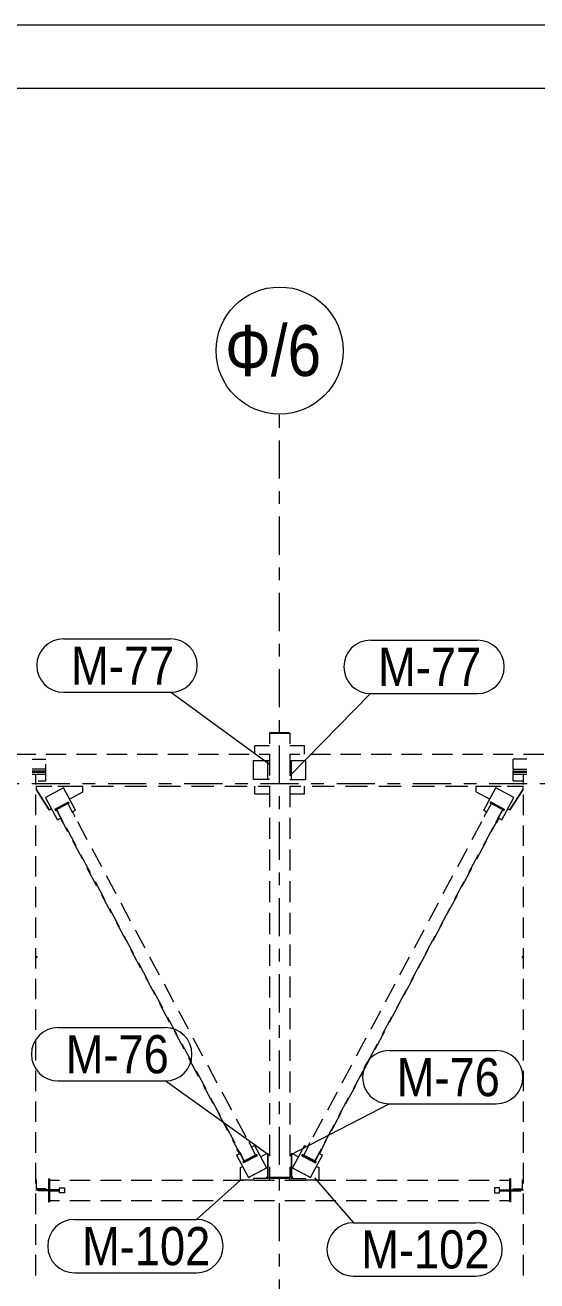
# Model space of a CAD drawing. Header units: millimetres. Extents: x -59 to 782, y -222 to 372.
# Drawn here: x 202 to 242.3, y 272.9 to 371.7 of the extents above; entities that cross this region are included whole.
import ezdxf

# ---------------------------------------------------------------- set-up
doc = ezdxf.new("R2010")
doc.units = ezdxf.units.MM
doc.linetypes.add('XKITLINE00', pattern=[0])
doc.linetypes.add('XKITLINE03', pattern=[6, 3, -1, 1, -1])
for name, color, linetype, lineweight in [('DrawingSheet', 5, 'Continuous', 0), ('Part', 2, 'Continuous', 0), ('PartMark', 3, 'Continuous', 0), ('S-GRID', 1, 'Continuous', 0)]:
    doc.layers.add(name, color=color, linetype=linetype, lineweight=lineweight)
doc.styles.add('GOST type A', font='ARIAL.TTF')

msp = doc.modelspace()

# ---------------------------------------------------------------- linework, layer by layer
at = {"layer": 'DrawingSheet', "linetype": 'XKITLINE00', "lineweight": 0}
for p, q in [((781.855, 371.671), (-59.145, 371.671)), ((776.855, 366.671), (-39.145, 366.671))]:
    msp.add_line(p, q, dxfattribs=at)
at = {"layer": 'Part', "linetype": 'XKITLINE00', "lineweight": 0}
for p, q in [((221.2, 315.97), (222.8, 315.97)), ((221.2, 315.97), (221.2, 315.138)), ((221.24, 315.982), (221.242, 316.009)), ((221.24, 315.97), (221.24, 315.982)), ((221.242, 316.009), (222.762, 316.009)), ((221.242, 315.97), (221.242, 316.009)), ((222.762, 315.97), (222.762, 316.009)), ((222.8, 315.97), (222.8, 315.138)), ((201.201, 314.31), (202.8, 314.31)), ((203.6, 314.31), (205.2, 314.31)), ((206, 314.31), (207.6, 314.31)), ((208.4, 314.31), (210, 314.31)), ((210.8, 314.31), (212.4, 314.31)), ((213.2, 314.31), (214.8, 314.31)), ((215.6, 314.31), (217.2, 314.31)), ((218, 314.31), (219.6, 314.31)), ((220.05, 314.31), (220.05, 314.99)), ((220.05, 314.99), (221.2, 314.99)), ((220.4, 314.31), (221.2, 314.31)), ((221.2, 314.306), (221.2, 312.642)), ((222.8, 314.99), (223.95, 314.99)), ((222.8, 314.31), (223.6, 314.31)), ((222.8, 314.306), (222.8, 312.642)), ((223.95, 314.31), (223.95, 314.99)), ((224.4, 314.31), (226, 314.31)), ((226.8, 314.31), (228.4, 314.31)), ((229.2, 314.31), (230.8, 314.31)), ((231.6, 314.31), (233.2, 314.31)), ((234, 314.31), (235.6, 314.31)), ((236.4, 314.31), (238, 314.31)), ((238.8, 314.31), (240.4, 314.31)), ((241.2, 314.31), (242.8, 314.31)), ((202.533, 313.91), (203.6, 313.91)), ((203.6, 313.14), (203.6, 313.519)), ((219.95, 312.31), (219.95, 313.81)), ((219.95, 313.81), (221.2, 313.81)), ((221.08, 312.31), (221.08, 313.81)), ((222.8, 313.81), (222.92, 313.81)), ((222.92, 313.81), (222.92, 312.31)), ((222.92, 313.81), (224.05, 313.81)), ((224.05, 313.81), (224.05, 312.31)), ((241.467, 313.91), (240.4, 313.91)), ((240.4, 313.14), (240.4, 313.91)), ((203.6, 313.14), (202.533, 313.14)), ((203.6, 312.98), (202.533, 312.98)), ((202.533, 312.9), (203.6, 312.9)), ((202.533, 312.74), (203.6, 312.74)), ((202.8, 311.935), (202.8, 312.74)), ((203.001, 312.21), (203.6, 312.21)), ((203.6, 312.98), (203.6, 313.14)), ((203.6, 312.9), (203.6, 312.98)), ((203.6, 312.74), (203.6, 312.9)), ((203.6, 312.21), (203.6, 312.74)), ((221.2, 312.31), (219.95, 312.31)), ((222.8, 312.31), (222.92, 312.31)), ((222.92, 312.31), (224.05, 312.31)), ((240.4, 313.14), (241.467, 313.14)), ((240.4, 313.14), (240.4, 312.98)), ((240.4, 312.9), (240.4, 312.98)), ((240.4, 312.98), (241.467, 312.98)), ((240.4, 312.74), (240.4, 312.9)), ((240.4, 312.9), (241.467, 312.9)), ((240.4, 312.21), (240.4, 312.74)), ((240.4, 312.74), (241.467, 312.74)), ((240.4, 312.21), (241.2, 312.21)), ((241.2, 311.935), (241.2, 312.74)), ((202.8, 311.81), (203.676, 311.81)), ((202.864, 311.513), (202.864, 311.81)), ((202.864, 311.81), (204.08, 311.81)), ((202.864, 311.508), (202.864, 311.513)), ((203.866, 309.937), (202.864, 311.513)), ((202.864, 311.508), (203.866, 309.932)), ((204.984, 311.668), (203.572, 310.917)), ((204.552, 311.81), (206.305, 311.81)), ((205.925, 309.907), (204.984, 311.668)), ((205.297, 311.81), (206.513, 311.81)), ((205.457, 310.784), (206.513, 311.346)), ((205.459, 310.78), (206.513, 311.341)), ((206.513, 311.346), (206.513, 311.81)), ((206.513, 311.341), (206.513, 311.346)), ((207.181, 311.81), (208.933, 311.81)), ((209.809, 311.81), (211.562, 311.81)), ((212.438, 311.81), (214.19, 311.81)), ((215.067, 311.81), (216.819, 311.81)), ((217.695, 311.81), (219.448, 311.81)), ((220.05, 311.19), (220.05, 311.81)), ((220.324, 311.81), (221.2, 311.81)), ((221.2, 311.81), (221.2, 310.147)), ((222.8, 311.81), (223.676, 311.81)), ((222.8, 311.81), (222.8, 310.147)), ((223.95, 311.19), (223.95, 311.81)), ((224.552, 311.81), (226.305, 311.81)), ((227.181, 311.81), (228.933, 311.81)), ((229.81, 311.81), (231.562, 311.81)), ((232.438, 311.81), (234.19, 311.81)), ((235.067, 311.81), (236.819, 311.81)), ((237.487, 311.346), (237.487, 311.81)), ((237.487, 311.81), (238.703, 311.81)), ((237.487, 311.341), (237.487, 311.346)), ((237.487, 311.346), (238.543, 310.784)), ((237.487, 311.341), (238.541, 310.78)), ((237.695, 311.81), (239.448, 311.81)), ((238.075, 309.907), (239.016, 311.668)), ((240.428, 310.917), (239.016, 311.668)), ((239.92, 311.81), (241.136, 311.81)), ((241.136, 311.513), (240.134, 309.937)), ((240.134, 309.932), (241.136, 311.508)), ((240.324, 311.81), (241.2, 311.81)), ((241.136, 311.81), (241.136, 311.513)), ((241.136, 311.508), (241.136, 311.513)), ((202.8, 309.521), (202.8, 311.131)), ((204.514, 309.156), (203.572, 310.917)), ((203.572, 310.917), (203.572, 310.912)), ((204.514, 309.151), (203.572, 310.912)), ((204.31, 309.989), (205.376, 310.556)), ((204.348, 309.919), (205.413, 310.486)), ((204.439, 309.961), (205.322, 310.431)), ((205.322, 310.431), (205.701, 309.722)), ((205.334, 310.407), (205.413, 310.449)), ((205.376, 310.556), (205.413, 310.486)), ((205.413, 310.486), (205.413, 310.449)), ((220.05, 311.19), (221.2, 311.19)), ((222.8, 311.19), (223.95, 311.19)), ((238.299, 309.722), (238.678, 310.431)), ((238.624, 310.556), (238.587, 310.486)), ((238.587, 310.486), (239.652, 309.919)), ((238.587, 310.449), (238.587, 310.486)), ((238.587, 310.449), (238.666, 310.407)), ((238.624, 310.556), (239.69, 309.989)), ((239.561, 309.961), (238.678, 310.431)), ((239.486, 309.156), (240.428, 310.917)), ((239.486, 309.151), (240.428, 310.912)), ((240.428, 310.912), (240.428, 310.917)), ((241.2, 309.521), (241.2, 311.131)), ((203.866, 309.937), (204.043, 310.031)), ((203.866, 309.932), (204.045, 310.027)), ((203.866, 309.932), (203.866, 309.937)), ((204.31, 309.989), (204.31, 309.952)), ((204.31, 309.989), (204.348, 309.919)), ((204.31, 309.952), (204.348, 309.882)), ((204.348, 309.882), (204.44, 309.931)), ((204.348, 309.882), (204.348, 309.919)), ((204.439, 309.931), (204.439, 309.961)), ((204.439, 309.961), (204.818, 309.252)), ((204.774, 309.305), (204.439, 309.931)), ((204.514, 309.156), (204.743, 309.278)), ((204.514, 309.151), (204.743, 309.273)), ((204.743, 309.289), (204.778, 309.307)), ((204.743, 309.289), (204.931, 308.936)), ((204.743, 309.262), (204.743, 309.289)), ((204.743, 309.262), (204.931, 308.91)), ((204.967, 308.955), (204.778, 309.307)), ((205.669, 309.781), (205.696, 309.796)), ((205.884, 309.444), (205.696, 309.796)), ((205.7, 309.788), (205.925, 309.907)), ((205.702, 309.784), (205.925, 309.902)), ((205.857, 309.429), (205.884, 309.444)), ((205.868, 309.409), (205.884, 309.417)), ((205.884, 309.417), (205.884, 309.444)), ((205.925, 309.902), (205.925, 309.907)), ((221.2, 309.315), (221.2, 307.651)), ((222.8, 309.315), (222.8, 307.651)), ((238.075, 309.907), (238.3, 309.788)), ((238.075, 309.902), (238.075, 309.907)), ((238.075, 309.902), (238.298, 309.784)), ((238.304, 309.796), (238.116, 309.444)), ((238.116, 309.444), (238.116, 309.417)), ((238.116, 309.444), (238.143, 309.429)), ((238.116, 309.417), (238.132, 309.409)), ((238.304, 309.796), (238.331, 309.781)), ((239.222, 309.307), (239.033, 308.955)), ((239.069, 308.936), (239.257, 309.289)), ((239.257, 309.262), (239.069, 308.91)), ((239.182, 309.252), (239.561, 309.961)), ((239.222, 309.307), (239.257, 309.289)), ((239.226, 309.305), (239.561, 309.931)), ((239.257, 309.289), (239.257, 309.262)), ((239.257, 309.278), (239.486, 309.156)), ((239.257, 309.273), (239.486, 309.151)), ((239.56, 309.931), (239.652, 309.882)), ((239.561, 309.931), (239.561, 309.961)), ((239.652, 309.919), (239.69, 309.989)), ((239.652, 309.882), (239.69, 309.952)), ((239.652, 309.919), (239.652, 309.882)), ((239.69, 309.989), (239.69, 309.952)), ((239.955, 310.027), (240.134, 309.932)), ((239.957, 310.031), (240.134, 309.937)), ((240.134, 309.932), (240.134, 309.937)), ((202.8, 307.107), (202.8, 308.716)), ((204.514, 309.151), (204.514, 309.156)), ((204.931, 308.936), (204.967, 308.955)), ((204.931, 308.91), (204.931, 308.936)), ((204.931, 308.91), (204.967, 308.929)), ((205.34, 308.212), (204.958, 308.925)), ((204.967, 308.929), (204.967, 308.955)), ((205.198, 308.543), (205.956, 307.125)), ((206.08, 309.013), (206.838, 307.595)), ((237.162, 307.595), (237.92, 309.013)), ((238.044, 307.125), (238.802, 308.543)), ((238.66, 308.212), (239.042, 308.925)), ((239.033, 308.955), (239.033, 308.929)), ((239.033, 308.955), (239.069, 308.936)), ((239.033, 308.929), (239.069, 308.91)), ((239.069, 308.91), (239.069, 308.936)), ((239.486, 309.151), (239.486, 309.156)), ((241.2, 307.107), (241.2, 308.716)), ((206.483, 306.073), (205.721, 307.499)), ((237.517, 306.073), (238.279, 307.499)), ((202.8, 304.693), (202.8, 306.302)), ((206.335, 306.416), (207.093, 304.998)), ((207.217, 306.886), (207.975, 305.468)), ((221.2, 306.819), (221.2, 305.155)), ((222.8, 306.819), (222.8, 305.155)), ((236.025, 305.468), (236.783, 306.886)), ((236.907, 304.998), (237.665, 306.416)), ((241.2, 304.693), (241.2, 306.302)), ((207.626, 303.935), (206.864, 305.36)), ((236.374, 303.935), (237.136, 305.36)), ((207.472, 304.289), (208.23, 302.871)), ((208.354, 304.759), (209.112, 303.341)), ((221.2, 304.324), (221.2, 302.66)), ((222.8, 304.324), (222.8, 302.66)), ((234.888, 303.341), (235.646, 304.759)), ((235.77, 302.871), (236.528, 304.289)), ((202.8, 302.278), (202.8, 303.888)), ((241.2, 302.278), (241.2, 303.888)), ((208.77, 301.796), (208.007, 303.222)), ((209.491, 302.632), (210.249, 301.214)), ((233.751, 301.214), (234.509, 302.632)), ((235.23, 301.796), (235.993, 303.222)), ((202.8, 299.864), (202.8, 301.474)), ((208.609, 302.162), (209.367, 300.744)), ((221.2, 301.828), (221.2, 300.164)), ((222.8, 301.828), (222.8, 300.164)), ((234.633, 300.744), (235.391, 302.162)), ((241.2, 299.864), (241.2, 301.474)), ((209.913, 299.657), (209.151, 301.083)), ((210.628, 300.505), (211.386, 299.087)), ((232.614, 299.087), (233.372, 300.505)), ((234.087, 299.657), (234.849, 301.083)), ((209.746, 300.035), (210.504, 298.617)), ((233.496, 298.617), (234.254, 300.035)), ((202.8, 297.45), (202.8, 299.059)), ((202.8, 298.396), (202.9, 298.396)), ((202.9, 298.396), (202.9, 298.316)), ((211.056, 297.519), (210.294, 298.945)), ((211.765, 298.378), (212.523, 296.96)), ((221.2, 299.332), (221.2, 297.669)), ((222.8, 299.332), (222.8, 297.669)), ((231.477, 296.96), (232.235, 298.378)), ((232.944, 297.519), (233.706, 298.945)), ((241.1, 298.396), (241.2, 298.396)), ((241.1, 298.396), (241.1, 298.316)), ((241.2, 297.45), (241.2, 299.059)), ((202.8, 298.316), (202.9, 298.316)), ((210.883, 297.908), (211.641, 296.49)), ((232.359, 296.49), (233.117, 297.908)), ((241.1, 298.316), (241.2, 298.316)), ((202.8, 295.036), (202.8, 296.645)), ((212.2, 295.38), (211.437, 296.806)), ((221.2, 296.837), (221.2, 295.173)), ((222.8, 296.837), (222.8, 295.173)), ((231.8, 295.38), (232.563, 296.806)), ((241.2, 295.036), (241.2, 296.645)), ((212.02, 295.781), (212.778, 294.363)), ((212.902, 296.251), (213.661, 294.833)), ((230.339, 294.833), (231.098, 296.251)), ((231.222, 294.363), (231.98, 295.781)), ((213.343, 293.242), (212.581, 294.667)), ((230.657, 293.242), (231.419, 294.667)), ((202.8, 292.621), (202.8, 294.231)), ((213.157, 293.654), (213.915, 292.236)), ((214.04, 294.124), (214.798, 292.706)), ((221.2, 294.341), (221.2, 292.677)), ((222.8, 294.341), (222.8, 292.677)), ((229.202, 292.706), (229.96, 294.124)), ((230.085, 292.236), (230.843, 293.654)), ((241.2, 292.621), (241.2, 294.231)), ((214.486, 291.103), (213.724, 292.529)), ((229.514, 291.103), (230.276, 292.529)), ((202.8, 290.207), (202.8, 291.817)), ((214.294, 291.527), (215.053, 290.109)), ((215.177, 291.997), (215.935, 290.579)), ((221.2, 291.846), (221.2, 290.182)), ((222.8, 291.846), (222.8, 290.182)), ((228.065, 290.579), (228.823, 291.997)), ((228.947, 290.109), (229.706, 291.527)), ((241.2, 290.207), (241.2, 291.817)), ((215.63, 288.965), (214.867, 290.39)), ((216.314, 289.87), (217.072, 288.452)), ((226.928, 288.452), (227.686, 289.87)), ((228.37, 288.965), (229.133, 290.39)), ((202.8, 287.793), (202.8, 289.402)), ((215.432, 289.4), (216.19, 287.983)), ((221.2, 289.35), (221.2, 287.686)), ((222.8, 289.35), (222.8, 287.686)), ((227.81, 287.983), (228.568, 289.4)), ((241.2, 287.793), (241.2, 289.402)), ((216.773, 286.826), (216.011, 288.252)), ((217.451, 287.743), (218.209, 286.325)), ((225.791, 286.325), (226.549, 287.743)), ((227.227, 286.826), (227.989, 288.252)), ((202.8, 285.379), (202.8, 286.988)), ((216.569, 287.274), (217.327, 285.856)), ((221.2, 286.854), (221.2, 285.191)), ((222.8, 286.854), (222.8, 285.191)), ((226.673, 285.856), (227.431, 287.274)), ((241.2, 285.379), (241.2, 286.988)), ((217.916, 284.687), (217.154, 286.113)), ((218.588, 285.616), (219.346, 284.198)), ((224.654, 284.198), (225.412, 285.616)), ((226.084, 284.687), (226.846, 286.113)), ((202.8, 282.965), (202.8, 284.574)), ((217.706, 285.147), (218.464, 283.729)), ((225.536, 283.729), (226.294, 285.147)), ((241.2, 282.965), (241.2, 284.574)), ((218.678, 283.262), (218.297, 283.974)), ((219.615, 283.76), (219.588, 283.746)), ((219.803, 283.408), (219.615, 283.76)), ((221.2, 284.359), (221.2, 282.695)), ((222.8, 284.359), (222.8, 282.695)), ((224.197, 283.408), (224.385, 283.76)), ((224.385, 283.76), (224.412, 283.746)), ((225.322, 283.262), (225.703, 283.974)), ((218.621, 282.768), (218.886, 282.909)), ((218.621, 282.768), (218.621, 282.763)), ((218.621, 282.768), (219.563, 281.007)), ((218.621, 282.763), (219.563, 281.002)), ((218.698, 283.272), (218.662, 283.253)), ((218.662, 283.227), (218.662, 283.253)), ((218.662, 283.253), (218.851, 282.901)), ((218.844, 282.887), (218.662, 283.227)), ((218.886, 282.92), (218.698, 283.272)), ((218.843, 283.02), (219.222, 282.311)), ((218.886, 282.92), (218.851, 282.901)), ((218.851, 282.901), (218.851, 282.89)), ((218.886, 282.909), (218.886, 282.92)), ((219.21, 282.304), (218.886, 282.91)), ((220.198, 282.831), (219.133, 282.264)), ((220.236, 282.76), (219.171, 282.193)), ((220.236, 282.723), (219.171, 282.156)), ((219.725, 283.489), (220.104, 282.78)), ((219.803, 283.408), (219.776, 283.394)), ((219.781, 283.386), (220.033, 283.52)), ((219.803, 283.398), (219.803, 283.408)), ((220.033, 283.52), (220.974, 281.759)), ((220.236, 282.76), (220.198, 282.831)), ((220.236, 282.723), (220.236, 282.76)), ((220.506, 282.635), (221.06, 282.93)), ((221.06, 282.93), (221.06, 281.1)), ((221.2, 282.8), (221.08, 282.8)), ((221.08, 282.8), (221.08, 280.92)), ((222.8, 282.8), (222.92, 282.8)), ((222.92, 282.8), (222.92, 280.92)), ((222.94, 282.93), (222.94, 281.095)), ((222.94, 282.93), (223.494, 282.635)), ((223.967, 283.52), (223.026, 281.759)), ((223.764, 282.76), (223.802, 282.831)), ((224.829, 282.193), (223.764, 282.76)), ((223.764, 282.76), (223.764, 282.723)), ((223.764, 282.723), (224.829, 282.156)), ((224.867, 282.264), (223.802, 282.831)), ((223.896, 282.78), (224.275, 283.489)), ((223.967, 283.52), (224.219, 283.386)), ((224.224, 283.394), (224.197, 283.408)), ((224.197, 283.398), (224.197, 283.408)), ((224.437, 281.007), (225.379, 282.768)), ((224.437, 281.002), (225.379, 282.763)), ((224.778, 282.311), (225.157, 283.02)), ((224.79, 282.304), (225.114, 282.91)), ((225.114, 282.92), (225.302, 283.272)), ((225.149, 282.901), (225.114, 282.92)), ((225.114, 282.909), (225.114, 282.92)), ((225.114, 282.909), (225.379, 282.768)), ((225.338, 283.253), (225.149, 282.901)), ((225.149, 282.89), (225.149, 282.901)), ((225.156, 282.887), (225.338, 283.227)), ((225.302, 283.272), (225.338, 283.253)), ((225.338, 283.227), (225.338, 283.253)), ((225.379, 282.768), (225.379, 282.763)), ((202.8, 280.55), (202.8, 282.16)), ((218.915, 281.789), (219.092, 281.883)), ((218.915, 280.805), (218.915, 281.789)), ((219.171, 282.193), (219.133, 282.264)), ((219.133, 282.264), (219.133, 282.227)), ((219.171, 282.156), (219.133, 282.227)), ((219.171, 282.193), (219.171, 282.156)), ((219.563, 281.007), (220.974, 281.759)), ((220.974, 281.754), (219.563, 281.002)), ((220.974, 281.759), (220.974, 281.754)), ((221.2, 281.863), (221.2, 281.031)), ((222.8, 281.863), (222.8, 281.031)), ((223.026, 281.759), (224.437, 281.007)), ((223.026, 281.754), (223.026, 281.759)), ((224.437, 281.002), (223.026, 281.754)), ((224.829, 282.193), (224.867, 282.264)), ((224.829, 282.156), (224.867, 282.227)), ((224.829, 282.156), (224.829, 282.193)), ((224.867, 282.227), (224.867, 282.264)), ((224.908, 281.883), (225.085, 281.789)), ((225.085, 281.789), (225.085, 280.805)), ((241.2, 280.55), (241.2, 282.16)), ((202.87, 280.84), (202.8, 280.84)), ((202.87, 280.11), (202.87, 280.84)), ((203.8, 280.9), (203.8, 280.04)), ((203.8, 280.9), (203.88, 280.9)), ((203.88, 280.9), (203.88, 280.04)), ((203.88, 280.8), (204.685, 280.8)), ((205.491, 280.8), (207.101, 280.8)), ((207.907, 280.8), (209.517, 280.8)), ((210.323, 280.8), (211.933, 280.8)), ((212.739, 280.8), (214.349, 280.8)), ((215.155, 280.8), (216.765, 280.8)), ((217.571, 280.8), (219.181, 280.8)), ((218.915, 280.8), (218.915, 280.805)), ((219.95, 280.805), (218.915, 280.805)), ((219.563, 281.002), (219.563, 281.007)), ((220.9, 280.94), (219.95, 280.94)), ((219.95, 280.94), (219.95, 280.92)), ((221.08, 280.92), (219.95, 280.92)), ((219.95, 280.92), (219.95, 280.8)), ((219.987, 280.8), (221.597, 280.8)), ((221.06, 281.1), (220.9, 280.94)), ((221.2, 281.04), (222.787, 281.04)), ((221.2, 280.8), (221.2, 281.031)), ((221.24, 281.039), (221.24, 280.972)), ((221.24, 281.039), (222.76, 281.039)), ((221.24, 280.999), (222.76, 280.999)), ((221.24, 280.972), (222.76, 280.972)), ((222.403, 280.8), (224.013, 280.8)), ((222.76, 280.972), (222.76, 281.039)), ((222.8, 280.8), (222.8, 281.031)), ((222.92, 280.92), (224.05, 280.92)), ((223.1, 280.945), (222.94, 281.105)), ((222.94, 281.095), (223.1, 280.935)), ((223.1, 280.935), (223.1, 280.945)), ((223.1, 280.945), (224.05, 280.945)), ((223.1, 280.935), (224.05, 280.935)), ((224.05, 280.92), (224.05, 280.945)), ((224.05, 280.92), (224.05, 280.8)), ((225.085, 280.805), (224.05, 280.805)), ((224.437, 281.007), (224.437, 281.002)), ((224.819, 280.8), (226.429, 280.8)), ((225.085, 280.8), (225.085, 280.805)), ((227.235, 280.8), (228.845, 280.8)), ((229.651, 280.8), (231.261, 280.8)), ((232.067, 280.8), (233.677, 280.8)), ((234.483, 280.8), (236.093, 280.8)), ((236.899, 280.8), (238.509, 280.8)), ((239.315, 280.8), (240.12, 280.8)), ((240.2, 280.9), (240.12, 280.9)), ((240.12, 280.04), (240.12, 280.9)), ((240.2, 280.04), (240.2, 280.9)), ((241.13, 280.11), (241.13, 280.84)), ((241.13, 280.84), (241.2, 280.84)), ((202.8, 280.04), (203, 280.04)), ((202.8, 278.136), (202.8, 279.746)), ((203.6, 280.11), (202.87, 280.11)), ((204.68, 280.04), (203, 280.04)), ((203, 279.96), (203, 280.04)), ((204.68, 279.96), (203, 279.96)), ((203.6, 280.04), (203.6, 280.11)), ((203.8, 280.04), (203.88, 280.04)), ((203.8, 279.96), (203.8, 279.1)), ((203.8, 279.96), (203.88, 279.96)), ((203.88, 280.05), (204.667, 280.05)), ((203.88, 279.96), (203.88, 279.1)), ((203.88, 279.95), (204.68, 279.95)), ((204.68, 280.2), (205.08, 280.2)), ((204.68, 280.04), (204.68, 280.2)), ((204.68, 279.96), (204.68, 280.04)), ((204.68, 279.8), (204.68, 279.96)), ((205.08, 279.8), (204.68, 279.8)), ((205.08, 280.2), (205.08, 279.8)), ((239.32, 280.2), (238.92, 280.2)), ((238.92, 280.2), (238.92, 279.8)), ((238.92, 279.8), (239.32, 279.8)), ((239.32, 280.04), (239.32, 280.2)), ((239.32, 280.05), (240.12, 280.05)), ((239.32, 280.04), (239.32, 279.96)), ((239.32, 280.04), (241, 280.04)), ((239.32, 279.8), (239.32, 279.96)), ((239.32, 279.96), (241, 279.96)), ((239.32, 279.95), (240.107, 279.95)), ((240.2, 280.04), (240.12, 280.04)), ((240.2, 279.96), (240.12, 279.96)), ((240.12, 279.1), (240.12, 279.96)), ((240.2, 279.1), (240.2, 279.96)), ((240.4, 280.04), (240.4, 280.11)), ((240.4, 280.11), (241.13, 280.11)), ((241, 280.04), (241, 279.96)), ((241, 280.04), (241.2, 280.04)), ((241.2, 278.136), (241.2, 279.746)), ((203.8, 279.1), (203.88, 279.1)), ((203.88, 279.2), (204.685, 279.2)), ((205.491, 279.2), (207.101, 279.2)), ((207.907, 279.2), (209.517, 279.2)), ((210.323, 279.2), (211.933, 279.2)), ((212.739, 279.2), (214.349, 279.2)), ((215.155, 279.2), (216.765, 279.2)), ((217.571, 279.2), (219.181, 279.2)), ((219.987, 279.2), (221.597, 279.2)), ((222.403, 279.2), (224.013, 279.2)), ((224.819, 279.2), (226.429, 279.2)), ((227.235, 279.2), (228.845, 279.2)), ((229.651, 279.2), (231.261, 279.2)), ((232.067, 279.2), (233.677, 279.2)), ((234.483, 279.2), (236.093, 279.2)), ((236.899, 279.2), (238.509, 279.2)), ((239.315, 279.2), (240.12, 279.2)), ((240.2, 279.1), (240.12, 279.1)), ((202.8, 275.722), (202.8, 277.331)), ((241.2, 275.722), (241.2, 277.331)), ((202.8, 273.308), (202.8, 274.917)), ((241.2, 273.308), (241.2, 274.917))]:
    msp.add_line(p, q, dxfattribs=at)
at = {"layer": 'PartMark', "linetype": 'XKITLINE00', "lineweight": 0}
for p, q in [((204.987, 323.385), (213.417, 323.385)), ((229.156, 323.284), (237.587, 323.284)), ((204.987, 319.185), (213.417, 319.185)), ((221.195, 313.507), (213.417, 319.185)), ((222.805, 312.613), (229.156, 319.084)), ((229.156, 319.084), (237.587, 319.084)), ((204.567, 292.808), (212.998, 292.808)), ((230.626, 291.006), (239.057, 291.006)), ((204.567, 288.608), (212.998, 288.608)), ((221.138, 282.795), (212.998, 288.608)), ((222.862, 282.795), (230.626, 286.806)), ((230.626, 286.806), (239.057, 286.806)), ((218.92, 280.805), (215.456, 277.714)), ((224.751, 280.979), (227.825, 277.454)), ((205.852, 277.714), (215.456, 277.714)), ((227.825, 277.454), (237.429, 277.454)), ((205.852, 273.514), (215.456, 273.514)), ((227.825, 273.254), (237.429, 273.254))]:
    msp.add_line(p, q, dxfattribs=at)
for centre, start, end in [((204.987, 321.285), 90, 270), ((213.417, 321.285), 270, 90), ((229.156, 321.184), 90, 270), ((237.587, 321.184), 270, 90), ((204.567, 290.708), 90, 270), ((212.998, 290.708), 270, 90), ((230.626, 288.906), 90, 270), ((239.057, 288.906), 270, 90), ((205.852, 275.614), 90, 270), ((215.456, 275.614), 270, 90), ((227.825, 275.354), 90, 270), ((237.429, 275.354), 270, 90)]:
    msp.add_arc(centre, 2.1, start, end, dxfattribs=at)
at = {"layer": 'S-GRID', "linetype": 'XKITLINE03', "lineweight": 0}
for p, q in [((222, -30), (222, 341.066)), ((-25.505, 312), (766.195, 312))]:
    msp.add_line(p, q, dxfattribs=at)
at = {"layer": 'S-GRID', "linetype": 'XKITLINE00', "lineweight": 0}
msp.add_circle((222, 346.066), 5, dxfattribs=at)

# ---------------------------------------------------------------- texts
at = {"layer": 'PartMark', "style": 'GOST type A', "width": 0.85}
for s, p in [('М-77', (205.587, 319.785)), ('М-77', (229.756, 319.684)), ('М-76', (205.167, 289.208)), ('М-76', (231.226, 287.406)), ('М-102', (206.452, 274.114)), ('М-102', (228.425, 273.854))]:
    msp.add_text(s, height=3, dxfattribs=at).set_placement(p)
at = {"layer": 'S-GRID', "style": 'GOST type A', "width": 0.85}
msp.add_text('Ф/6', height=4, dxfattribs=at).set_placement((217.701, 344.066))

doc.saveas('drawing.dxf')
